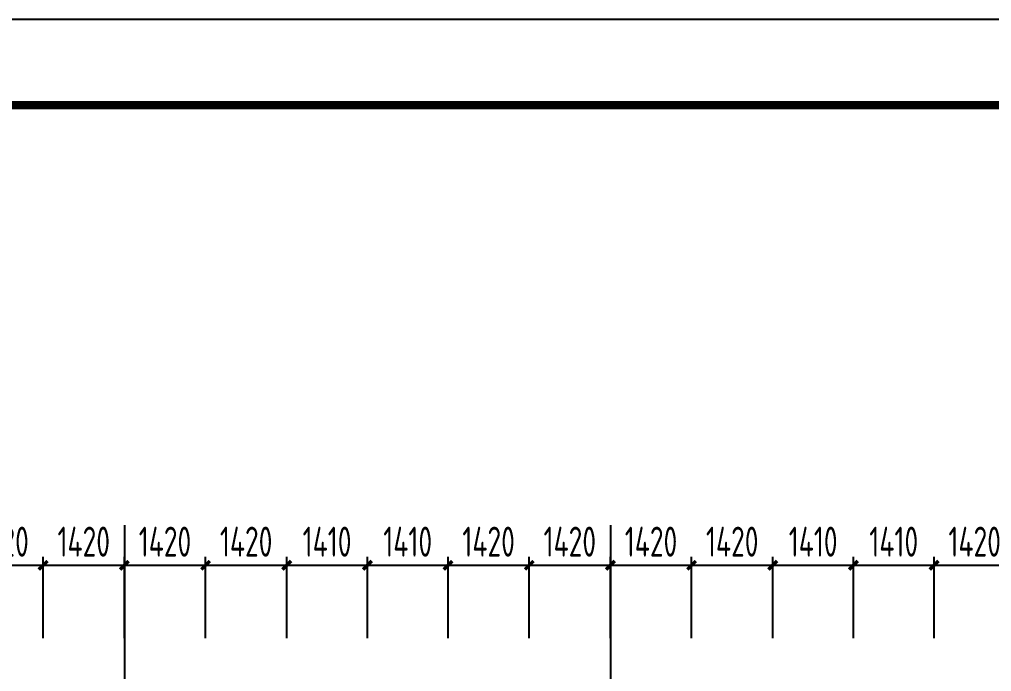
# Model space of a CAD drawing. Extents: x 753177 to 2169292, y -530934 to -273477.
# Drawn here: x 1768160 to 1785160, y -416196 to -404784 of the extents above; entities that cross this region are included whole.
import ezdxf

# ---------------------------------------------------------------- set-up
doc = ezdxf.new("R2010")
doc.units = 0
doc.header["$LTSCALE"] = 1500
doc.header["$MEASUREMENT"] = 0
doc.linetypes.add('DOTE', pattern=[2.42, 2, -0.2, 0.02, -0.2])
doc.layers.get('Defpoints').update_dxf_attribs({"color": 252})
for name, color, linetype in [('00-tk', 151, 'Continuous'), ('AXIS', 3, 'Continuous'), ('DIM', 3, 'Continuous')]:
    doc.layers.add(name, color=color, linetype=linetype)
doc.layers.add('TK', color=252, linetype='Continuous', lineweight=13)
doc.styles.add('TSSD_Dimension', font='Tssdeng.shx', dxfattribs={"width": 0.7, "bigfont": 'hztxt.shx'})
doc.dimstyles.new('TSSD_150_150', dxfattribs={"dimtxt": 525, "dimasz": 150, "dimexe": 150, "dimexo": 375, "dimgap": 150, "dimtad": 1, "dimdec": 0, "dimzin": 0, "dimdsep": 46, "dimtxsty": 'TSSD_Dimension', "dimblk": 'ARCHTICK', "dimblk1": 'ARCHTICK', "dimblk2": 'ARCHTICK', "dimcen": 0, "dimdle": 150, "dimclrt": 7, "dimadec": 0, "dimazin": 0, "dimtfac": 1, "dimtdec": 0, "dimtix": 1, "dimtmove": 2, "dimatfit": 3, "dimfxl": 0, "dimtolj": 1, "dimtzin": 0, "dimarcsym": 0})

# ---------------------------------------------------------------- blocks, each defined once
blk = doc.blocks.new('A$C16496DF1')
at = {"layer": '00-tk', "linetype": 'Continuous'}
blk.add_line((178350, 126150), (0, 126150), dxfattribs=at)
at = {"layer": '00-tk', "const_width": 150}
blk.add_lwpolyline([(3750, 124650), (176850, 124650), (176850, 1500), (3750, 1500)], close=True, dxfattribs=at)
blk = doc.blocks.new('_ArchTick')
at = {"color": 0, "linetype": 'ByBlock', "const_width": 0.4}
blk.add_lwpolyline([(-0.5, -0.5), (0.5, 0.5)], dxfattribs=at)
blk = doc.blocks.new('*D902')
at = {"layer": 'Defpoints', "color": 0, "transparency": 16777216}
for p in [(1768575, -414336), (1767155, -415985), (1768575, -415985)]:
    blk.add_point(p, dxfattribs=at)
at = {"layer": 'DIM', "color": 0, "lineweight": -2, "transparency": 16777216}
for p, q in [((1767155, -415610), (1767155, -414186)), ((1768575, -415610), (1768575, -414186)), ((1767005, -414336), (1768725, -414336))]:
    blk.add_line(p, q, dxfattribs=at)
at = {"layer": 'DIM', "color": 0, "lineweight": -2, "transparency": 16777216, "xscale": 150, "yscale": 150, "zscale": 150, "rotation": 180}
blk.add_blockref('_ArchTick', (1767155, -414336), dxfattribs=at)
at = {"layer": 'DIM', "color": 0, "lineweight": -2, "transparency": 16777216, "xscale": 150, "yscale": 150, "zscale": 150}
blk.add_blockref('_ArchTick', (1768575, -414336), dxfattribs=at)
at = {"layer": 'DIM', "color": 7, "transparency": 16777216, "insert": (1767865, -413923), "char_height": 525, "attachment_point": 5, "style": 'TSSD_Dimension'}
blk.add_mtext('\\A1;1420', dxfattribs=at)
blk = doc.blocks.new('*D903')
at = {"layer": 'Defpoints', "color": 0, "transparency": 16777216}
for p in [(1769995, -414336), (1768575, -415985), (1769995, -415985)]:
    blk.add_point(p, dxfattribs=at)
at = {"layer": 'DIM', "color": 0, "lineweight": -2, "transparency": 16777216}
for p, q in [((1768575, -415610), (1768575, -414186)), ((1769995, -415610), (1769995, -414186)), ((1768425, -414336), (1770145, -414336))]:
    blk.add_line(p, q, dxfattribs=at)
at = {"layer": 'DIM', "color": 0, "lineweight": -2, "transparency": 16777216, "xscale": 150, "yscale": 150, "zscale": 150, "rotation": 180}
blk.add_blockref('_ArchTick', (1768575, -414336), dxfattribs=at)
at = {"layer": 'DIM', "color": 0, "lineweight": -2, "transparency": 16777216, "xscale": 150, "yscale": 150, "zscale": 150}
blk.add_blockref('_ArchTick', (1769995, -414336), dxfattribs=at)
at = {"layer": 'DIM', "color": 7, "transparency": 16777216, "insert": (1769285, -413923), "char_height": 525, "attachment_point": 5, "style": 'TSSD_Dimension'}
blk.add_mtext('\\A1;1420', dxfattribs=at)
blk = doc.blocks.new('*D904')
at = {"layer": 'Defpoints', "color": 0, "transparency": 16777216}
for p in [(1771415, -414336), (1769995, -415985), (1771415, -415985)]:
    blk.add_point(p, dxfattribs=at)
at = {"layer": 'DIM', "color": 0, "lineweight": -2, "transparency": 16777216}
for p, q in [((1769995, -415610), (1769995, -414186)), ((1771415, -415610), (1771415, -414186)), ((1769845, -414336), (1771565, -414336))]:
    blk.add_line(p, q, dxfattribs=at)
at = {"layer": 'DIM', "color": 0, "lineweight": -2, "transparency": 16777216, "xscale": 150, "yscale": 150, "zscale": 150, "rotation": 180}
blk.add_blockref('_ArchTick', (1769995, -414336), dxfattribs=at)
at = {"layer": 'DIM', "color": 0, "lineweight": -2, "transparency": 16777216, "xscale": 150, "yscale": 150, "zscale": 150}
blk.add_blockref('_ArchTick', (1771415, -414336), dxfattribs=at)
at = {"layer": 'DIM', "color": 7, "transparency": 16777216, "insert": (1770705, -413923), "char_height": 525, "attachment_point": 5, "style": 'TSSD_Dimension'}
blk.add_mtext('\\A1;1420', dxfattribs=at)
blk = doc.blocks.new('*D905')
at = {"layer": 'Defpoints', "color": 0, "transparency": 16777216}
for p in [(1772835, -414336), (1771415, -415985), (1772835, -415985)]:
    blk.add_point(p, dxfattribs=at)
at = {"layer": 'DIM', "color": 0, "lineweight": -2, "transparency": 16777216}
for p, q in [((1771415, -415610), (1771415, -414186)), ((1772835, -415610), (1772835, -414186)), ((1771265, -414336), (1772985, -414336))]:
    blk.add_line(p, q, dxfattribs=at)
at = {"layer": 'DIM', "color": 0, "lineweight": -2, "transparency": 16777216, "xscale": 150, "yscale": 150, "zscale": 150, "rotation": 180}
blk.add_blockref('_ArchTick', (1771415, -414336), dxfattribs=at)
at = {"layer": 'DIM', "color": 0, "lineweight": -2, "transparency": 16777216, "xscale": 150, "yscale": 150, "zscale": 150}
blk.add_blockref('_ArchTick', (1772835, -414336), dxfattribs=at)
at = {"layer": 'DIM', "color": 7, "transparency": 16777216, "insert": (1772125, -413923), "char_height": 525, "attachment_point": 5, "style": 'TSSD_Dimension'}
blk.add_mtext('\\A1;1420', dxfattribs=at)
blk = doc.blocks.new('*D906')
at = {"layer": 'Defpoints', "color": 0, "transparency": 16777216}
for p in [(1774245, -414336), (1772835, -415985), (1774245, -415985)]:
    blk.add_point(p, dxfattribs=at)
at = {"layer": 'DIM', "color": 0, "lineweight": -2, "transparency": 16777216}
for p, q in [((1772835, -415610), (1772835, -414186)), ((1774245, -415610), (1774245, -414186)), ((1772685, -414336), (1774395, -414336))]:
    blk.add_line(p, q, dxfattribs=at)
at = {"layer": 'DIM', "color": 0, "lineweight": -2, "transparency": 16777216, "xscale": 150, "yscale": 150, "zscale": 150, "rotation": 180}
blk.add_blockref('_ArchTick', (1772835, -414336), dxfattribs=at)
at = {"layer": 'DIM', "color": 0, "lineweight": -2, "transparency": 16777216, "xscale": 150, "yscale": 150, "zscale": 150}
blk.add_blockref('_ArchTick', (1774245, -414336), dxfattribs=at)
at = {"layer": 'DIM', "color": 7, "transparency": 16777216, "insert": (1773540, -413923), "char_height": 525, "attachment_point": 5, "style": 'TSSD_Dimension'}
blk.add_mtext('\\A1;1410', dxfattribs=at)
blk = doc.blocks.new('*D907')
at = {"layer": 'Defpoints', "color": 0, "transparency": 16777216}
for p in [(1775655, -414336), (1774245, -415985), (1775655, -415985)]:
    blk.add_point(p, dxfattribs=at)
at = {"layer": 'DIM', "color": 0, "lineweight": -2, "transparency": 16777216}
for p, q in [((1774245, -415610), (1774245, -414186)), ((1775655, -415610), (1775655, -414186)), ((1774095, -414336), (1775805, -414336))]:
    blk.add_line(p, q, dxfattribs=at)
at = {"layer": 'DIM', "color": 0, "lineweight": -2, "transparency": 16777216, "xscale": 150, "yscale": 150, "zscale": 150, "rotation": 180}
blk.add_blockref('_ArchTick', (1774245, -414336), dxfattribs=at)
at = {"layer": 'DIM', "color": 0, "lineweight": -2, "transparency": 16777216, "xscale": 150, "yscale": 150, "zscale": 150}
blk.add_blockref('_ArchTick', (1775655, -414336), dxfattribs=at)
at = {"layer": 'DIM', "color": 7, "transparency": 16777216, "insert": (1774950, -413923), "char_height": 525, "attachment_point": 5, "style": 'TSSD_Dimension'}
blk.add_mtext('\\A1;1410', dxfattribs=at)
blk = doc.blocks.new('*D908')
at = {"layer": 'Defpoints', "color": 0, "transparency": 16777216}
for p in [(1777075, -414336), (1775655, -415985), (1777075, -415985)]:
    blk.add_point(p, dxfattribs=at)
at = {"layer": 'DIM', "color": 0, "lineweight": -2, "transparency": 16777216}
for p, q in [((1775655, -415610), (1775655, -414186)), ((1777075, -415610), (1777075, -414186)), ((1775505, -414336), (1777225, -414336))]:
    blk.add_line(p, q, dxfattribs=at)
at = {"layer": 'DIM', "color": 0, "lineweight": -2, "transparency": 16777216, "xscale": 150, "yscale": 150, "zscale": 150, "rotation": 180}
blk.add_blockref('_ArchTick', (1775655, -414336), dxfattribs=at)
at = {"layer": 'DIM', "color": 0, "lineweight": -2, "transparency": 16777216, "xscale": 150, "yscale": 150, "zscale": 150}
blk.add_blockref('_ArchTick', (1777075, -414336), dxfattribs=at)
at = {"layer": 'DIM', "color": 7, "transparency": 16777216, "insert": (1776365, -413923), "char_height": 525, "attachment_point": 5, "style": 'TSSD_Dimension'}
blk.add_mtext('\\A1;1420', dxfattribs=at)
blk = doc.blocks.new('*D909')
at = {"layer": 'Defpoints', "color": 0, "transparency": 16777216}
for p in [(1778495, -414336), (1777075, -415985), (1778495, -415985)]:
    blk.add_point(p, dxfattribs=at)
at = {"layer": 'DIM', "color": 0, "lineweight": -2, "transparency": 16777216}
for p, q in [((1777075, -415610), (1777075, -414186)), ((1778495, -415610), (1778495, -414186)), ((1776925, -414336), (1778645, -414336))]:
    blk.add_line(p, q, dxfattribs=at)
at = {"layer": 'DIM', "color": 0, "lineweight": -2, "transparency": 16777216, "xscale": 150, "yscale": 150, "zscale": 150, "rotation": 180}
blk.add_blockref('_ArchTick', (1777075, -414336), dxfattribs=at)
at = {"layer": 'DIM', "color": 0, "lineweight": -2, "transparency": 16777216, "xscale": 150, "yscale": 150, "zscale": 150}
blk.add_blockref('_ArchTick', (1778495, -414336), dxfattribs=at)
at = {"layer": 'DIM', "color": 7, "transparency": 16777216, "insert": (1777785, -413923), "char_height": 525, "attachment_point": 5, "style": 'TSSD_Dimension'}
blk.add_mtext('\\A1;1420', dxfattribs=at)
blk = doc.blocks.new('*D910')
at = {"layer": 'Defpoints', "color": 0, "transparency": 16777216}
for p in [(1779915, -414336), (1778495, -415985), (1779915, -415985)]:
    blk.add_point(p, dxfattribs=at)
at = {"layer": 'DIM', "color": 0, "lineweight": -2, "transparency": 16777216}
for p, q in [((1778495, -415610), (1778495, -414186)), ((1779915, -415610), (1779915, -414186)), ((1778345, -414336), (1780065, -414336))]:
    blk.add_line(p, q, dxfattribs=at)
at = {"layer": 'DIM', "color": 0, "lineweight": -2, "transparency": 16777216, "xscale": 150, "yscale": 150, "zscale": 150, "rotation": 180}
blk.add_blockref('_ArchTick', (1778495, -414336), dxfattribs=at)
at = {"layer": 'DIM', "color": 0, "lineweight": -2, "transparency": 16777216, "xscale": 150, "yscale": 150, "zscale": 150}
blk.add_blockref('_ArchTick', (1779915, -414336), dxfattribs=at)
at = {"layer": 'DIM', "color": 7, "transparency": 16777216, "insert": (1779205, -413923), "char_height": 525, "attachment_point": 5, "style": 'TSSD_Dimension'}
blk.add_mtext('\\A1;1420', dxfattribs=at)
blk = doc.blocks.new('*D911')
at = {"layer": 'Defpoints', "color": 0, "transparency": 16777216}
for p in [(1781335, -414336), (1779915, -415985), (1781335, -415985)]:
    blk.add_point(p, dxfattribs=at)
at = {"layer": 'DIM', "color": 0, "lineweight": -2, "transparency": 16777216}
for p, q in [((1779915, -415610), (1779915, -414186)), ((1781335, -415610), (1781335, -414186)), ((1779765, -414336), (1781485, -414336))]:
    blk.add_line(p, q, dxfattribs=at)
at = {"layer": 'DIM', "color": 0, "lineweight": -2, "transparency": 16777216, "xscale": 150, "yscale": 150, "zscale": 150, "rotation": 180}
blk.add_blockref('_ArchTick', (1779915, -414336), dxfattribs=at)
at = {"layer": 'DIM', "color": 0, "lineweight": -2, "transparency": 16777216, "xscale": 150, "yscale": 150, "zscale": 150}
blk.add_blockref('_ArchTick', (1781335, -414336), dxfattribs=at)
at = {"layer": 'DIM', "color": 7, "transparency": 16777216, "insert": (1780625, -413923), "char_height": 525, "attachment_point": 5, "style": 'TSSD_Dimension'}
blk.add_mtext('\\A1;1420', dxfattribs=at)
blk = doc.blocks.new('*D912')
at = {"layer": 'Defpoints', "color": 0, "transparency": 16777216}
for p in [(1782745, -414336), (1781335, -415985), (1782745, -415985)]:
    blk.add_point(p, dxfattribs=at)
at = {"layer": 'DIM', "color": 0, "lineweight": -2, "transparency": 16777216}
for p, q in [((1781335, -415610), (1781335, -414186)), ((1782745, -415610), (1782745, -414186)), ((1781185, -414336), (1782895, -414336))]:
    blk.add_line(p, q, dxfattribs=at)
at = {"layer": 'DIM', "color": 0, "lineweight": -2, "transparency": 16777216, "xscale": 150, "yscale": 150, "zscale": 150, "rotation": 180}
blk.add_blockref('_ArchTick', (1781335, -414336), dxfattribs=at)
at = {"layer": 'DIM', "color": 0, "lineweight": -2, "transparency": 16777216, "xscale": 150, "yscale": 150, "zscale": 150}
blk.add_blockref('_ArchTick', (1782745, -414336), dxfattribs=at)
at = {"layer": 'DIM', "color": 7, "transparency": 16777216, "insert": (1782040, -413923), "char_height": 525, "attachment_point": 5, "style": 'TSSD_Dimension'}
blk.add_mtext('\\A1;1410', dxfattribs=at)
blk = doc.blocks.new('*D913')
at = {"layer": 'Defpoints', "color": 0, "transparency": 16777216}
for p in [(1784155, -414336), (1782745, -415985), (1784155, -415985)]:
    blk.add_point(p, dxfattribs=at)
at = {"layer": 'DIM', "color": 0, "lineweight": -2, "transparency": 16777216}
for p, q in [((1782745, -415610), (1782745, -414186)), ((1784155, -415610), (1784155, -414186)), ((1782595, -414336), (1784305, -414336))]:
    blk.add_line(p, q, dxfattribs=at)
at = {"layer": 'DIM', "color": 0, "lineweight": -2, "transparency": 16777216, "xscale": 150, "yscale": 150, "zscale": 150, "rotation": 180}
blk.add_blockref('_ArchTick', (1782745, -414336), dxfattribs=at)
at = {"layer": 'DIM', "color": 0, "lineweight": -2, "transparency": 16777216, "xscale": 150, "yscale": 150, "zscale": 150}
blk.add_blockref('_ArchTick', (1784155, -414336), dxfattribs=at)
at = {"layer": 'DIM', "color": 7, "transparency": 16777216, "insert": (1783450, -413923), "char_height": 525, "attachment_point": 5, "style": 'TSSD_Dimension'}
blk.add_mtext('\\A1;1410', dxfattribs=at)
blk = doc.blocks.new('*D914')
at = {"layer": 'Defpoints', "color": 0, "transparency": 16777216}
for p in [(1785575, -414336), (1784155, -415985), (1785575, -415985)]:
    blk.add_point(p, dxfattribs=at)
at = {"layer": 'DIM', "color": 0, "lineweight": -2, "transparency": 16777216}
for p, q in [((1784155, -415610), (1784155, -414186)), ((1785575, -415610), (1785575, -414186)), ((1784005, -414336), (1785725, -414336))]:
    blk.add_line(p, q, dxfattribs=at)
at = {"layer": 'DIM', "color": 0, "lineweight": -2, "transparency": 16777216, "xscale": 150, "yscale": 150, "zscale": 150, "rotation": 180}
blk.add_blockref('_ArchTick', (1784155, -414336), dxfattribs=at)
at = {"layer": 'DIM', "color": 0, "lineweight": -2, "transparency": 16777216, "xscale": 150, "yscale": 150, "zscale": 150}
blk.add_blockref('_ArchTick', (1785575, -414336), dxfattribs=at)
at = {"layer": 'DIM', "color": 7, "transparency": 16777216, "insert": (1784865, -413923), "char_height": 525, "attachment_point": 5, "style": 'TSSD_Dimension'}
blk.add_mtext('\\A1;1420', dxfattribs=at)

msp = doc.modelspace()

# ---------------------------------------------------------------- linework, layer by layer
at = {"layer": 'AXIS', "color": 252, "linetype": 'DOTE'}
for p, q in [((1769995.3, -413631.5), (1769995.3, -427905)), ((1778495.3, -413631.5), (1778495.3, -427905))]:
    msp.add_line(p, q, dxfattribs=at)

# ---------------------------------------------------------------- block references
at = {"layer": 'TK', "color": 2, "linetype": 'ByBlock'}
msp.add_blockref('A$C16496DF1', (1698368.2, -530934.4), dxfattribs=at)

# ---------------------------------------------------------------- dimensions: what is measured, and where the dimension line sits
at = {"layer": 'DIM'}
for base, p1, p2, picture, middle in [((1768575.3, -414335.5), (1767155.3, -415984.8), (1768575.3, -415984.8), '*D902', (1767865.3, -413923)), ((1769995.3, -414335.5), (1768575.3, -415984.8), (1769995.3, -415984.8), '*D903', (1769285.3, -413923)), ((1771415.3, -414335.5), (1769995.3, -415984.8), (1771415.3, -415984.8), '*D904', (1770705.3, -413923)), ((1772835.3, -414335.5), (1771415.3, -415984.8), (1772835.3, -415984.8), '*D905', (1772125.3, -413923)), ((1774245.3, -414335.5), (1772835.3, -415984.8), (1774245.3, -415984.8), '*D906', (1773540.3, -413923)), ((1775655.3, -414335.5), (1774245.3, -415984.8), (1775655.3, -415984.8), '*D907', (1774950.3, -413923)), ((1777075.3, -414335.5), (1775655.3, -415984.8), (1777075.3, -415984.8), '*D908', (1776365.3, -413923)), ((1778495.3, -414335.5), (1777075.3, -415984.8), (1778495.3, -415984.8), '*D909', (1777785.3, -413923)), ((1779915.3, -414335.5), (1778495.3, -415984.8), (1779915.3, -415984.8), '*D910', (1779205.3, -413923)), ((1781335.3, -414335.5), (1779915.3, -415984.8), (1781335.3, -415984.8), '*D911', (1780625.3, -413923)), ((1782745.3, -414335.5), (1781335.3, -415984.8), (1782745.3, -415984.8), '*D912', (1782040.3, -413923)), ((1784155.3, -414335.5), (1782745.3, -415984.8), (1784155.3, -415984.8), '*D913', (1783450.3, -413923)), ((1785575.3, -414335.5), (1784155.3, -415984.8), (1785575.3, -415984.8), '*D914', (1784865.3, -413923))]:
    dim = msp.add_linear_dim(base=base, p1=p1, p2=p2, dimstyle='TSSD_150_150', dxfattribs=at)
    dim.commit()
    dim.dimension.update_dxf_attribs({"geometry": picture, "text_midpoint": middle})

doc.saveas('drawing.dxf')
